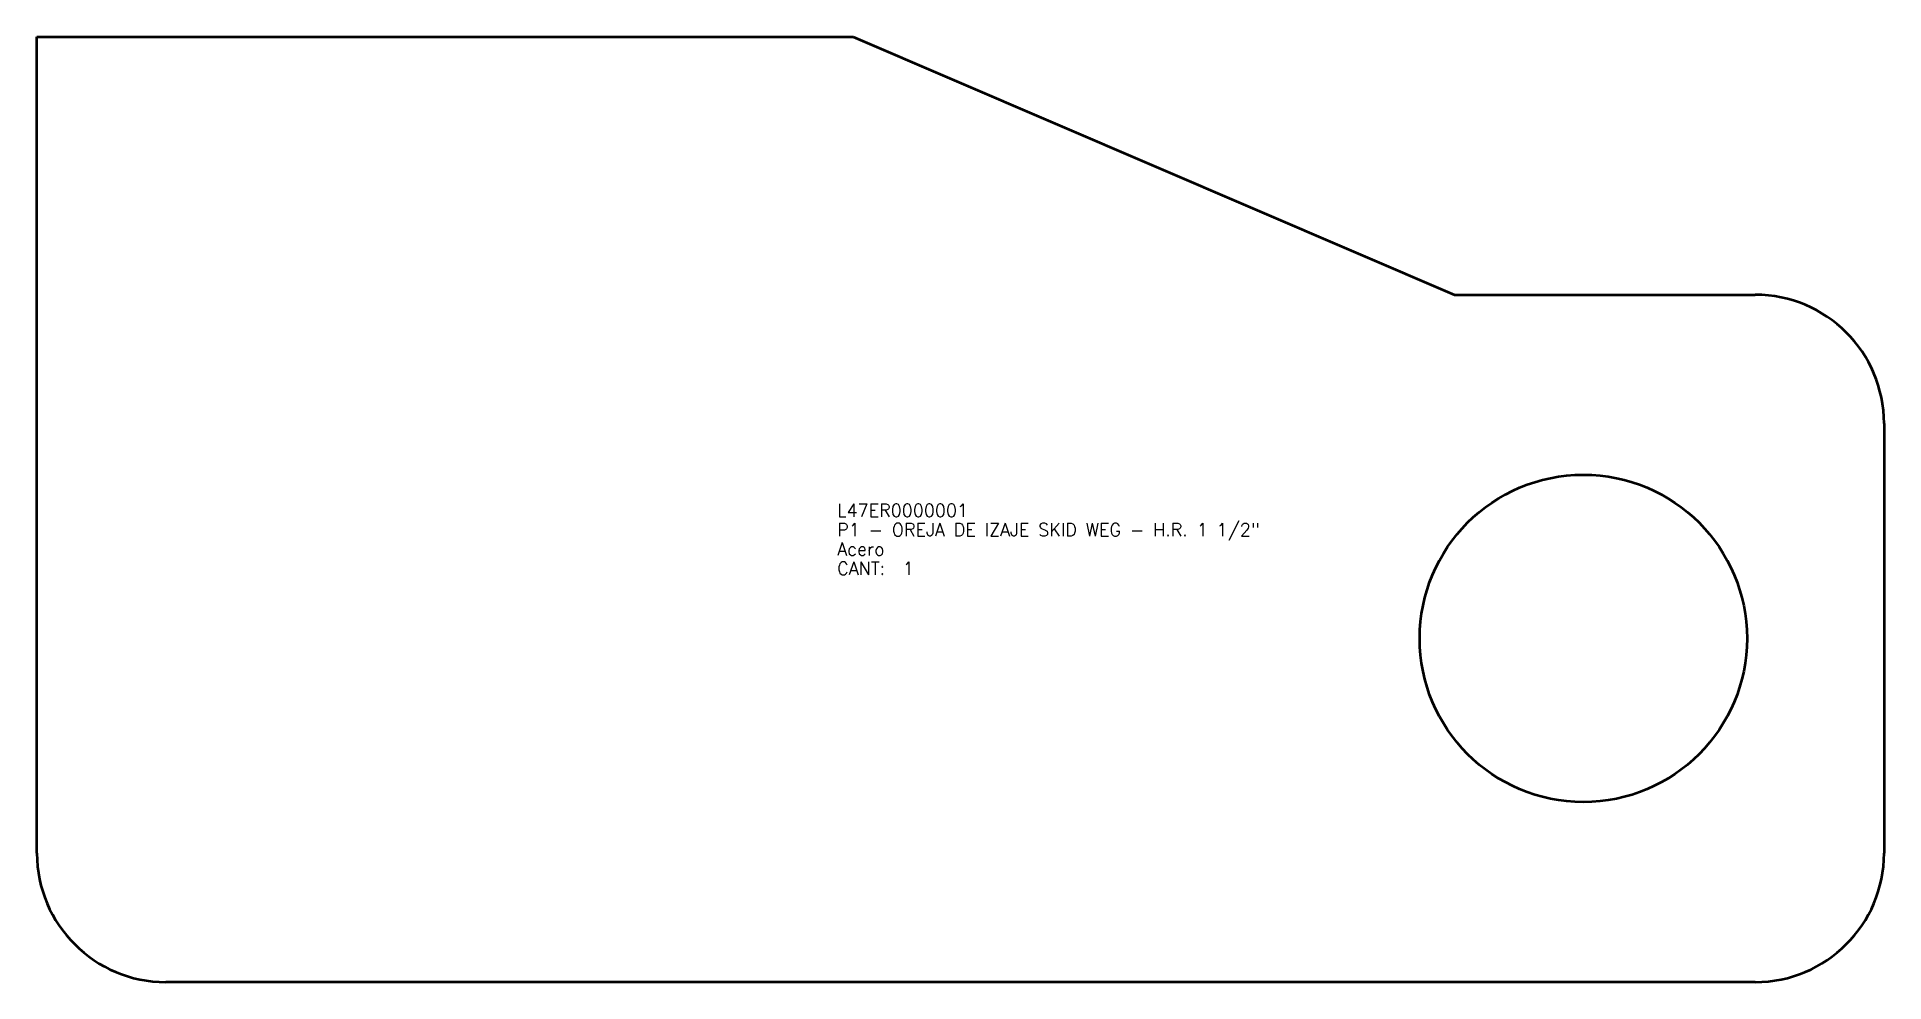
# Model space of a CAD drawing. Header units: millimetres. Extents: x 6 to 436, y 6 to 226.
import ezdxf

# ---------------------------------------------------------------- set-up
doc = ezdxf.new("R2010")
doc.units = ezdxf.units.MM
doc.layers.add('IV_INTERIOR_PROFILES', color=7, linetype='Continuous', lineweight=50)
doc.layers.add('IV_OUTER_PROFILE', color=7, linetype='Continuous', lineweight=50)
doc.layers.add('IV_TEXT', color=7, linetype='Continuous')
doc.styles.add('RomanS', font='RomanS.shx')

msp = doc.modelspace()

# ---------------------------------------------------------------- linework, layer by layer
at = {"layer": 'IV_INTERIOR_PROFILES'}
msp.add_circle((366.21, 86.21), 38.1, dxfattribs=at)
at = {"layer": 'IV_OUTER_PROFILE'}
for p, q in [((6.21, 226.21), (196.21, 226.21)), ((6.21, 36.21), (6.21, 226.21)), ((196.21, 226.21), (336.21, 166.21)), ((336.21, 166.21), (406.21, 166.21)), ((436.21, 136.21), (436.21, 36.21)), ((406.21, 6.21), (36.21, 6.21))]:
    msp.add_line(p, q, dxfattribs=at)
for centre, start, end in [((406.21, 136.21), 0, 90), ((36.21, 36.21), 180, 270), ((406.21, 36.21), 270, 0)]:
    msp.add_arc(centre, 30, start, end, dxfattribs=at)

# ---------------------------------------------------------------- texts
at = {"layer": 'IV_TEXT', "style": 'RomanS'}
for s, p in [('L47ER0000001', (192.5, 114.5)), ('P1 - OREJA DE IZAJE SKID WEG - H.R. 1 1/2"', (192.5, 110)), ('Acero', (192.5, 105.5)), ('CANT:  1', (192.5, 101))]:
    msp.add_text(s, height=3, dxfattribs=at).set_placement(p)

doc.saveas('drawing.dxf')
